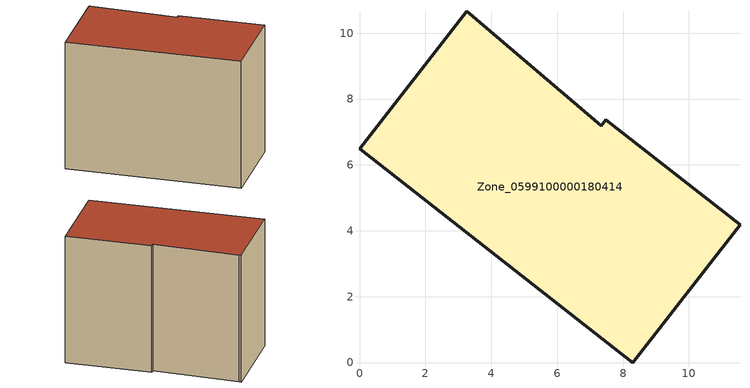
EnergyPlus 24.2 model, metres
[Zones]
Zone_0599100000180414
 floor ground (C_G): 3.26,10.66 3.35,10.59 7.34,7.19 7.47,7.37 11.55,4.18 8.3,0 0,6.49 z3.6
 wall outside (C_F): 3.35,10.59 3.26,10.66 0,6.49 8.3,0 11.55,4.18 7.47,7.37 7.34,7.19 3.35,10.59 z3.6:11.61
 roof outside (C_R): 7.34,7.19 3.35,10.59 3.26,10.66 0,6.49 8.3,0 11.55,4.18 7.47,7.37 z11.61
[BUILDING]
Pand.0599100000180414: North Axis=0; Terrain=City; Loads Convergence Tolerance Value=0.04; Temperature Convergence Tolerance Value=0.4; Solar Distribution=FullExterior; Maximum Number of Warmup Days=25; Minimum Number of Warmup Days=1
[Site:Location]
Rotterdam.The.Hague.AP_ZH_NLD Design_Conditions: Latitude=51.96; Longitude=4.45; Time Zone=1; Elevation=-4.5
[SITE:GROUNDTEMPERATURE:BUILDINGSURFACE]
18, 18, 18, 18, 18, 18, 18, 18, 18, 18, 18, 18
[MATERIAL] Thermal Absorptance=0.9; Solar Absorptance=0.7; Visible Absorptance=0.7
Name | Roughness | Thickness | Conductivity | Density | Specific Heat
G.TC.1975-1991 | MediumSmooth | 0.15 | 0.288461 | 540 | 1210
F.TC.1975-1991 | Rough | 0.3 | 0.230769 | 1920 | 840
R.TC.1975-1991 | MediumRough | 0.2 | 0.153846 | 1500 | 1000
[CONSTRUCTION]
C_G: G.TC.1975-1991
C_F: F.TC.1975-1991
C_R: R.TC.1975-1991
[ZONE]
Zone_0599100000180414: Type=1; Multiplier=1; Ceiling Height=Autocalculate; Volume=Autocalculate; Floor Area=autocalculate; Part of Total Floor Area=Yes
[ZONEINFILTRATION:DESIGNFLOWRATE]
Infil_Zone_0599100000180414: Zone or ZoneList or Space or SpaceList=Zone_0599100000180414; Schedule=AlwaysOn; Design Flow Rate Calculation Method=Flow/Area; Flow Rate per Floor Area=0.003; Constant Term Coefficient=1; Temperature Term Coefficient=0; Velocity Term Coefficient=0; Velocity Squared Term Coefficient=0
[HVACTEMPLATE:ZONE:IDEALLOADSAIRSYSTEM]
Zone_0599100000180414: Maximum Heating Supply Air Temperature=50; Minimum Cooling Supply Air Temperature=13; Maximum Heating Supply Air Humidity Ratio=0.0156; Minimum Cooling Supply Air Humidity Ratio=0.0077; Heating Limit=NoLimit; Cooling Limit=NoLimit; Dehumidification Control Type=ConstantSensibleHeatRatio; Cooling Sensible Heat Ratio=0.7; Dehumidification Setpoint=60; Humidification Control Type=None; Humidification Setpoint=30; Outdoor Air Method=None; Outdoor Air Flow Rate per Person=0.00944; Outdoor Air Flow Rate per Zone Floor Area=0; Outdoor Air Flow Rate per Zone=0; Demand Controlled Ventilation Type=None; Outdoor Air Economizer Type=NoEconomizer; Heat Recovery Type=None; Sensible Heat Recovery Effectiveness=0.7; Latent Heat Recovery Effectiveness=0.65
[ZONECONTROL:THERMOSTAT]
ThermostatControl_Zone_0599100000180414: Zone or ZoneList=Zone_0599100000180414; Control Type Schedule=DualSetpointControlType; Control 1=Thermostat_Zone_0599100000180414; Temperature Difference Between Cutout And Setpoint=0
[THERMOSTATSETPOINT:DUALSETPOINT]
Thermostat_Zone_0599100000180414: Heating Setpoint Temperature Schedule=HeatingSetpoint_Zone_0599100000180414; Cooling Setpoint Temperature Schedule=CoolingSetpoint_Zone_0599100000180414
[SCHEDULE:COMPACT]
HeatingSetpoint_Zone_0599100000180414: Through: 12/31, For: AllDays, Until: 24:00, 21
CoolingSetpoint_Zone_0599100000180414: Through: 12/31, For: AllDays, Until: 24:00, 24
DualSetpointControlType: Through: 12/31, For: AllDays, Until: 24:00, 4
AlwaysOn: Through: 12/31, For: AllDays, Until: 24:00, 1
